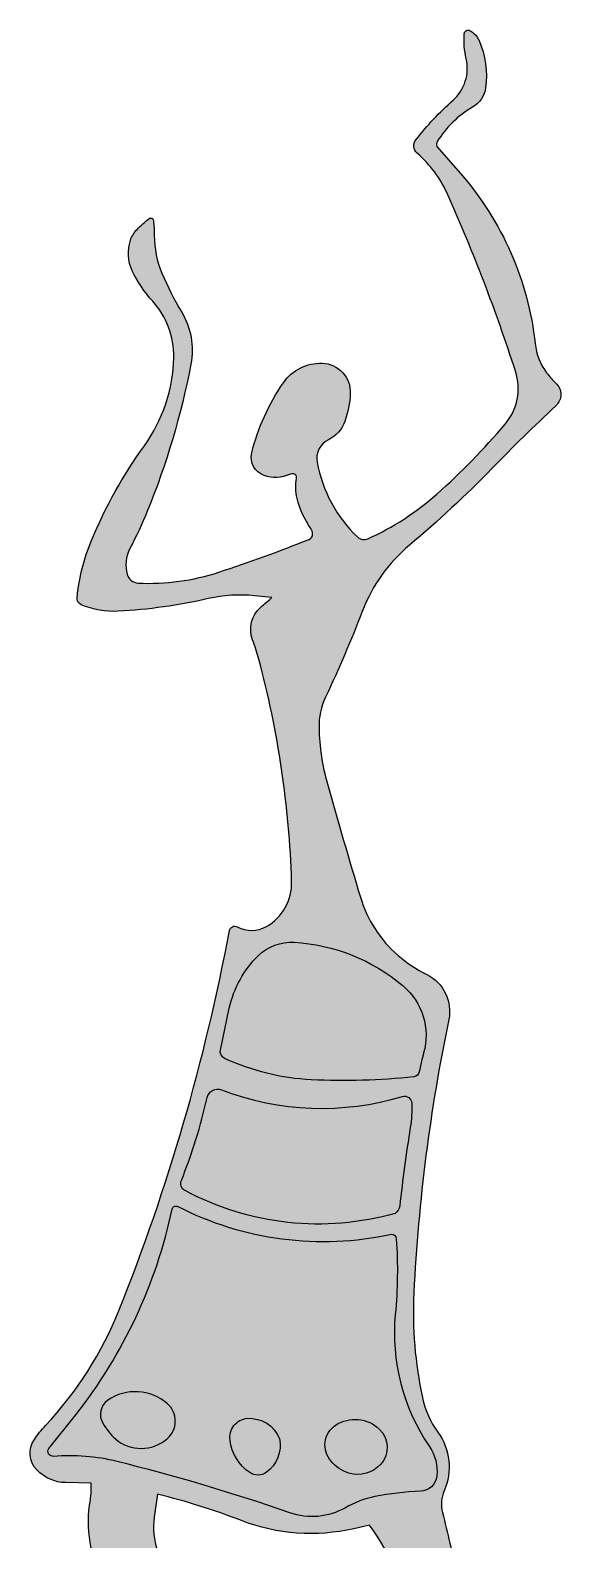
# Model space of a CAD drawing. Header units: millimetres. Extents: x -3898 to 752, y -322 to 3846.
# Drawn here: x -3825 to -3395, y 2571 to 3794 of the extents above; entities that cross this region are included whole.
import ezdxf

# ---------------------------------------------------------------- set-up
doc = ezdxf.new("R2010")
doc.units = ezdxf.units.MM
doc.layers.add('dwgmodels.com_hatch', color=164, linetype='Continuous')
doc.layers.add('dwgmodels.com_outline', color=250, linetype='Continuous')

msp = doc.modelspace()

# ---------------------------------------------------------------- hatches: boundary and pattern name
at = {"layer": 'dwgmodels.com_hatch', "true_color": 0x000000}
h = msp.add_hatch(color=18, dxfattribs=at)
h.dxf.hatch_style = 1
h.paths.add_polyline_path([(-3556.080750050676, 3322.636870042612, -0.1268871654429038), (-3517.836183337167, 3376.381809461193, 0.02463751969731088), (-3451.019419781304, 3438.524719716695, -0.01112927531981341), (-3399.265040186512, 3489.333496301033, 0.4343108578127498), (-3399.312321717211, 3507.618563759703, -0.04621332384280365), (-3406.781516996766, 3515.970079676589, -0.1326649034305695), (-3416.0551298768, 3539.631108243557, 0.1529547457480849), (-3476.475297367587, 3677.399385773072), (-3496.811316712201, 3700.733159154421, -0.1360539734132803), (-3466.734497934129, 3731.167119243637, 0.2331162171678344), (-3456.152843115286, 3746.906636868754, 0.1374414790828042), (-3461.513668096955, 3785.13251888049, 0.1617047338454287), (-3468.714613059433, 3793.128383377833, 0.5492845966495573), (-3473.41920577561, 3790.633718857513, 0.07724179359294624), (-3471.892285730363, 3770.45648824978, -0.2747638310058326), (-3482.538269162412, 3736.826850246994, 0.04490329578979899), (-3512.541697237871, 3704.821914481896, 0.3967608662775875), (-3511.537607996467, 3693.943083973046, -0.1073016404462347), (-3486.817488923762, 3660.299095348797, -0.02694955853429392), (-3431.974933841151, 3517.208181950912, -0.2595184496413616), (-3440.480302257951, 3474.307239877229, -0.03496234308636458), (-3495.682293466853, 3417.769900673396, -0.0764063553705782), (-3551.545261176469, 3381.573267165619, -0.3061548837563658), (-3559.942477112309, 3383.029999713194, -0.1560426211943884), (-3592.608466488432, 3443.50547690961, -0.3379086834757805), (-3583.401916187675, 3461.807944898101, 0.1960939525012713), (-3570.17257605997, 3476.575408571141, 0.0746516034647502), (-3565.718623702994, 3499.219629793829, 0.4170478163106076), (-3588.368648002683, 3523.775597787711, 0.2558629314682682), (-3619.933170699159, 3507.921820963989, 0.09085095815204755), (-3645.510709775167, 3451.128578396258, 0.3868186310826185), (-3635.591237618528, 3432.807393601703, 0.2067349038548073), (-3613.318081117864, 3433.784220548735, -0.6254548720148313), (-3609.198092137814, 3430.668187875146, 0.1108065573311197), (-3608.769261520022, 3414.255667839122, 0.09599419439313439), (-3597.136619583885, 3387.836430560832, -0.4890804031435514), (-3599.112410926802, 3381.01410659744, -0.01554610574677988), (-3672.084055783621, 3354.53733842016, -0.0912104869536163), (-3737.456641972972, 3345.654239527568, -0.324040160099098), (-3746.350233570471, 3352.752307315417, -0.1912813430831906), (-3744.082006668773, 3373.767781158793, 0.02479083220584476), (-3730.071877998254, 3403.843376997078, 0.04927558149712898), (-3694.773561769661, 3523.044422387796, 0.1843668658964255), (-3702.24090760158, 3565.226003443442, -0.03504428321695754), (-3718.172371127083, 3596.605386950913, -0.09984687027080215), (-3724.421735078688, 3627.324256619627, 0.02723000455159347), (-3725.099839072655, 3639.396628636383, 0.5869563909143423), (-3728.682621185269, 3640.905883816421, 0.03498161229001228), (-3738.371555674318, 3632.186292116438, 0.111382870723316), (-3743.719675754875, 3623.388847492425, 0.1945682575585251), (-3742.2369816312, 3598.692551609496, 0.0731926962159987), (-3725.726480176065, 3574.056290764889, -0.191538852136145), (-3708.656963072157, 3528.438426111898, -0.1517023816290348), (-3732.471094038606, 3456.947418303327, 0.0571528439417817), (-3775.294732261773, 3380.113998378458, 0.07388380976032119), (-3786.937648377008, 3333.898833250586, 0.3258467975428994), (-3783.571090815542, 3328.162276660752, 0.1167577384664862), (-3753.602239369681, 3322.78201357644, 0.04288118194659779), (-3680.665814428604, 3333.100270927972, -0.08318336364677566), (-3643.177671795655, 3335.362115075066), (-3629.193998267319, 3333.878190186603, 0.004524580027499166), (-3638.231927190707, 3326.139127973523, 0.3155586460356738), (-3644.798029151591, 3299.569803103467, -0.02678202293650286), (-3639.948697055687, 3284.713410523392, -0.05771047586288588), (-3613.220962375534, 3103.786361298393, -0.2786217483905351), (-3633.651247465718, 3067.440185967878, -0.2579237307912677), (-3657.269417394177, 3067.194459666631, 0.5079974601748456), (-3663.543869504928, 3064.197459186601, -0.04886550194221954), (-3752.807218121207, 2757.004621044941, -0.09339984792176065), (-3812.454557735062, 2663.267613733139, 0.04077990378160837), (-3821.517413996074, 2651.862240623456, 0.3512231593744198), (-3819.402932479932, 2627.219366293344, 0.1992687127549859), (-3796.184806114858, 2616.953984721556), (-3775.602866319038, 2616.482500992766, -0.06282348484208948), (-3776.180215622579, 2602.898883329464, 0.1653964468129429), (-3765.370596280675, 2535.858815474523, -0.003470591309554748), (-3727.788533872448, 2463.802258342358, -0.03444236391824189), (-3591.552351481098, 2145.96934936031, -0.04545646380233767), (-3571.229414764208, 2064.768685388178, -0.1385509385489331), (-3581.284700705472, 1982.04322775551, -0.2383772676386166), (-3596.315644056833, 1969.215666323512, 0.1272773661336765), (-3603.84643398353, 1965.182916963045, 0.5634458930820773), (-3602.919458667204, 1960.616016282983, 0.2843463017334848), (-3557.512142105315, 1970.282106913382, 0.2138934720579413), (-3551.929302997319, 1984.037739408415, -0.08556922619257143), (-3546.387634201767, 2024.888757809858, -0.1821137415615268), (-3527.476630134014, 2048.963996036968, 0.1346597791362645), (-3508.778473365224, 2068.699888852272, 0.3054234626350288), (-3510.255056270642, 2083.103931865514, 0.1058053188305518), (-3536.660987063219, 2103.808603994443, -0.165433654733692), (-3543.343845457074, 2110.446681392393, -0.09022798987647777), (-3615.903706778594, 2361.934676896416, 0.05995648255919542), (-3638.851572557433, 2464.221187334384, 0.07911873908649032), (-3660.137749846339, 2503.336422625089, 0.0960496366375089), (-3693.467851743075, 2532.74675318842, -0.07149911796080097), (-3714.308231742455, 2549.402174347419, -0.1042075914223857), (-3721.763998424004, 2561.6691626221, -0.1211384164459671), (-3724.438058464289, 2589.047772650486), (-3721.763998424004, 2607.522769139488, -0.03316742816530252), (-3653.937758105375, 2586.229079444711, 0.1504271943229675), (-3562.858332327485, 2579.669561265357), (-3550.115477337161, 2582.609159259544, -0.117272596713939), (-3514.645323300536, 2496.589351133494, -0.07714768425935362), (-3514.146052851272, 2359.320231238139, 0.1077713402762909), (-3507.221318871761, 2251.876357860821, -0.07593120380035481), (-3485.619368502765, 2083.372612740237, -0.04839577564466011), (-3491.525860945971, 2034.709559055063, 0.08543013581184122), (-3494.894026722758, 1963.181759720333, 0.1592792043375593), (-3481.571892570496, 1934.832090973125), (-3466.098287949509, 1918.394593792815, 0.6092212254372044), (-3460.208922999567, 1920.307849466045, 0.0452588607690265), (-3457.394787404028, 1959.388155279905, 0.02933901689688279), (-3468.194837864708, 2098.948655277037, -0.07060171379497372), (-3467.531368630239, 2229.652638740794, 0.04158316255572336), (-3459.131820782174, 2362.95690986716, 0.04669229221584276), (-3479.669936710248, 2543.118817344349, 0.00986450207064322), (-3491.132009011603, 2592.843528078914, -0.1655498619738909), (-3489.700777778498, 2610.29218224696, 0.2649288408799951), (-3494.853740928741, 2657.822403652822, -0.1038080482121045), (-3507.327621905086, 2685.824350742223, -0.06536076508675641), (-3514.276800757621, 2770.728759223085, -0.03913801505841544), (-3485.996173354627, 2992.024074511939, 0.3420345400892914), (-3503.805710742732, 3028.539632121705, -0.06473352321561622), (-3527.017404246481, 3043.98658327396, -0.1415729794936768), (-3557.539160122868, 3091.286456337593, -0.004258550968444328), (-3584.276463684233, 3183.140514434017, -0.06322155151248886), (-3591.050105833478, 3228.429149505185, -0.1167194114157902), (-3585.738974705514, 3253.32333628449, 0.01913854104209749)])
h.paths.add_polyline_path([(-3611.385104165347, 3054.658822621519, -0.1636522571637889), (-3522.969606671148, 3019.332279813563, -0.2924138739162001), (-3506.333181955665, 2965.02904664286, 0.02070886077437315), (-3509.912184762245, 2949.762136396979, -0.3296215427377871), (-3514.261201068914, 2945.750030100494, -0.03941411078804853), (-3597.274864090522, 2943.298321131662, -0.09670326174787011), (-3667.529187914683, 2960.644883630257, -0.347369827800431), (-3670.88579371017, 2967.297893459893), (-3663.68056780799, 3001.188888624479, -0.1493842894359406), (-3639.935670511509, 3044.034803930412, -0.2089265262908289)], flags=16)
h.paths.add_polyline_path([(-3670.002703503279, 2935.161197720617, 0.1655075438850608), (-3523.489301455102, 2929.746904079825, -0.4923796518337545), (-3515.959154814536, 2924.32590064063, -0.04669353133723704), (-3517.169417261274, 2904.687701205868, 0.01073175401204614), (-3525.704457250909, 2841.0901130779, -0.2178841593452651), (-3529.295923726304, 2835.11229268432, -0.1942450719140624), (-3699.522541228953, 2853.513417182315, -0.3830194586832648), (-3702.513258867755, 2861.7618140922, 0.04121178098772237), (-3681.645780440059, 2928.899639536284, -0.4576538797130003)], flags=16)
h.paths.add_polyline_path([(-3533.997335885841, 2817.912747826025, -0.523228485957476), (-3528.465280508255, 2814.594371260172, -0.04007423489747131), (-3529.308387395114, 2753.189378307285, 0.1749443040440677), (-3501.733123235937, 2646.332564133602, -0.1797167177940986), (-3495.746461258525, 2622.213343017454, -0.3707646853774667), (-3508.919835492745, 2609.981637366902, 0.03973057220429575), (-3545.835131825079, 2605.617892688183, 0.08143103338907236), (-3569.626828187671, 2596.673859836905, -0.2180802259067796), (-3614.795726826862, 2592.476800676362, 0.02362641768296924), (-3754.504287348393, 2634.097583844597, 0.08133148532132373), (-3806.034803369224, 2638.228315524293, -0.6311190772798784), (-3809.811375429126, 2644.716401639332), (-3787.885610903396, 2671.851628980259, 0.1138659079384089), (-3709.929865506008, 2838.600938392638, -0.5411406587897424), (-3705.077100388295, 2840.473139328987, 0.171568489982352)], flags=16)
h.paths.add_polyline_path([(-3713.834210273882, 2680.935732886201, -0.4543542763607377), (-3713.896448207167, 2652.580510095345, -0.3710888827509614), (-3755.932784615446, 2652.370804817096, -0.06698700042360176), (-3766.039292214975, 2665.050879101461, -0.3943831453795322), (-3762.032102076723, 2683.65499907931, -0.3445899565400615)], flags=0)
h.paths.add_polyline_path([(-3623.023919331496, 2652.615696406574, -0.293857330597198), (-3633.706409251538, 2625.272593732408, -0.3148661980661183), (-3647.059501548909, 2625.050303569113, -0.2178530304532593), (-3663.083115812826, 2651.281891218207, -0.4736454080500222), (-3647.037062285017, 2669.103501201112, -0.2994738915651126)], flags=0)
h.paths.add_polyline_path([(-3541.965042043738, 2660.090572346734, -0.4012156343286606), (-3540.978401938656, 2632.02560451924, -0.2917257082115817), (-3566.957029918008, 2624.692051701384, -0.1544380349896066), (-3581.198500363782, 2634.41467800156, -0.4609270978770119), (-3577.590871324316, 2663.468971893763, -0.352612203647329)], flags=0)
h.paths.add_polyline_path([(-3713.834210273882, 2680.935732886201, 0.3445899565400615), (-3762.032102076723, 2683.65499907931, 0.3943831453795325), (-3766.039292214975, 2665.050879101461, 0.06698700042364113), (-3755.932784615438, 2652.370804817088, 0.3710888827508828), (-3713.896448207167, 2652.580510095345, 0.4543542763607357)], flags=0)
h.paths.add_polyline_path([(-3623.023919331496, 2652.615696406578, 0.2994738915650743), (-3647.037062285017, 2669.103501201112, 0.01911963397189147), (-3649.062453331865, 2669.066035306313, 0.4342035756339793), (-3663.08311581282, 2651.281891218167, 0.2178530304529714), (-3647.05950154891, 2625.050303569113, 0.3148661980661283), (-3633.706409251538, 2625.272593732408, 0.2938573305972294)], flags=0)
h.paths.add_polyline_path([(-3541.965042043738, 2660.090572346734, 0.352612203647331), (-3577.590871324316, 2663.468971893763, 0.460927097877067), (-3581.198500363779, 2634.414678001558, 0.1544380349895792), (-3566.957029918008, 2624.692051701384, 0.2917257082115779), (-3540.978401938656, 2632.02560451924, 0.401215634328659)], flags=0)
at = {"layer": 'dwgmodels.com_hatch', "true_color": 0x73e845}
h = msp.add_hatch(color=83, dxfattribs=at)
h.dxf.hatch_style = 1
h.paths.add_polyline_path([(-3522.969606671148, 3019.332279813563, 0.1636522571637888), (-3611.385104165347, 3054.658822621519, 0.2089265262908292), (-3639.935670511509, 3044.034803930412, 0.1493842894359405), (-3663.68056780799, 3001.188888624479), (-3670.88579371017, 2967.297893459893, 0.3473698278004517), (-3667.529187914683, 2960.644883630257, 0.09670326174786943), (-3597.274864090523, 2943.298321131662, 0.03941411078804876), (-3514.261201068914, 2945.750030100494, 0.3296215427377956), (-3509.912184762245, 2949.762136396979, -0.02070886077437327), (-3506.333181955665, 2965.029046642861, 0.2924138739161996)])
at = {"layer": 'dwgmodels.com_hatch', "true_color": 0xf4e53e}
h = msp.add_hatch(color=53, dxfattribs=at)
h.dxf.hatch_style = 1
h.paths.add_polyline_path([(-3517.169417261274, 2904.687701205873, 0.04669353133722437), (-3515.959154814536, 2924.32590064063, 0.4923796518337547), (-3523.489301455102, 2929.746904079825, -0.1655075438850608), (-3670.002703503279, 2935.161197720617, 0.4576538797130003), (-3681.645780440059, 2928.899639536284, -0.04121178098772236), (-3702.513258867755, 2861.7618140922, 0.3830194586832689), (-3699.522541228953, 2853.513417182315, 0.1942450719140713), (-3529.295923726297, 2835.112292684323, 0.2178841593450759), (-3525.704457250908, 2841.0901130779, -0.01073175401204703)])
at = {"layer": 'dwgmodels.com_hatch', "true_color": 0xf4772a}
h = msp.add_hatch(color=30, dxfattribs=at)
h.dxf.hatch_style = 1
h.paths.add_polyline_path([(-3529.308387395114, 2753.189378307285, 0.04007423489747133), (-3528.465280508255, 2814.594371260172, 0.3949033782966415), (-3532.382770299101, 2818.260096110951, -0.1741413512857835), (-3705.909655758878, 2840.898932111736, 0.4471453393309836), (-3709.929865506008, 2838.600938392638, -0.1138659079384017), (-3787.885610903389, 2671.851628980268), (-3809.811375429126, 2644.716401639332, 0.6311190772798928), (-3806.034803369224, 2638.228315524293, -0.08133148532132309), (-3754.504287348393, 2634.097583844597, -0.02362641768296932), (-3614.795726826862, 2592.476800676362, 0.2180802259067782), (-3569.626828187671, 2596.673859836905, -0.0814310333890721), (-3545.835131825079, 2605.617892688183, -0.03973057220429585), (-3508.919835492745, 2609.981637366902, 0.3707646853774678), (-3495.746461258525, 2622.213343017454, 0.1797167177940985), (-3501.733123235937, 2646.332564133602, -0.1749443040440676)])
h.paths.add_polyline_path([(-3541.965042043738, 2660.090572346734, -0.4012156343286587), (-3540.978401938656, 2632.02560451924, -0.2917257082115828), (-3566.957029918008, 2624.692051701384, -0.1544380349895957), (-3581.198500363781, 2634.41467800156, -0.460927097877031), (-3577.590871324316, 2663.468971893763, -0.3526122036473292)], flags=16)
h.paths.add_polyline_path([(-3623.023919331496, 2652.615696406574, -0.2938573305972014), (-3633.706409251538, 2625.272593732408, -0.3148661980661191), (-3647.05950154891, 2625.050303569113, -0.2178530304533349), (-3663.083115812828, 2651.281891218218, -0.4342035756324059), (-3649.062453331895, 2669.066035306311, -0.3204282435687762)], flags=16)
h.paths.add_polyline_path([(-3713.896448207167, 2652.580510095345, -0.3710888827508509), (-3755.932784615436, 2652.370804817086, -0.06698700042365616), (-3766.039292214975, 2665.050879101461, -0.394383145379532), (-3762.032102076723, 2683.65499907931, -0.3445899565400616), (-3713.834210273882, 2680.935732886201, -0.4543542763607374)], flags=16)
at = {"layer": 'dwgmodels.com_hatch', "true_color": 0x000000}
h = msp.add_hatch(color=18, dxfattribs=at)
h.dxf.hatch_style = 1
edge = h.paths.add_edge_path()
edge.add_arc((-3735.036438574757, 2676.895440723121), 32.21979273948465, 229.5671669215843, 311.0044874489174)
edge.add_arc((-3726.246434641418, 2666.78529723958), 18.82280910861133, 311.0044874489172, 408.7439916794246)
edge.add_arc((-3739.671725737282, 2651.479924724237), 39.18190704644048, 48.7439916794244, 124.7977390930692)
edge.add_arc((-3754.076808605075, 2672.207867998818), 13.93999656362996, 124.7977390930686, 210.8915009569934)
edge.add_arc((-3713.875496679851, 2696.259758265976), 60.78696984827824, 210.8915009569932, 226.2208889814476)
edge = h.paths.add_edge_path()
edge.add_arc((-3647.560049182136, 2642.611318931185), 26.49734395590689, 22.182719191505612, 93.25042419004399, ccw=False)
edge.add_arc((-3649.618647611367, 2647.24752322067), 27.13110494679692, -54.09137436707272, 11.411872973107506, ccw=False)
edge.add_arc((-3640.541953219846, 2634.712535073198), 11.6549197277471, 235.998814468359, 305.9086256329272, ccw=False)
edge.add_arc((-3626.397576273186, 2655.681500340432), 36.9484150098875, 186.8386846815649, 235.99881446835872, ccw=False)
edge.add_arc((-3647.763749712944, 2653.623286843477), 15.49726140891535, 94.80714658637862, 188.6897787717936, ccw=False)
edge = h.paths.add_edge_path()
edge.add_arc((-3566.984046961413, 2647.400814128488), 19.25332223371383, 123.42938179276419, 222.4144083979848, ccw=False)
edge.add_arc((-3561.875406071563, 2639.661792063474), 28.526437905603, 45.736292970211025, 123.4293817927651, ccw=False)
edge.add_arc((-3556.144155027336, 2645.542270600536), 20.31502716463989, -41.70941913639609, 45.73629297021017, ccw=False)
edge.add_arc((-3559.717499685166, 2648.727058474297), 25.10164035608382, 253.23729175882238, 318.2905808636033, ccw=False)
edge.add_arc((-3558.714433653289, 2652.057205333893), 28.5795735887359, 218.1201417406874, 253.2372917588223, ccw=False)

# ---------------------------------------------------------------- linework, layer by layer
at = {"layer": 'dwgmodels.com_outline', "color": 18, "true_color": 0x000000}
for points in [[(-3765.370596280675, 2535.858815474524, -0.1653964468129431), (-3776.180215622579, 2602.898883329466, 0.0628234848420891), (-3775.602866319038, 2616.482500992768), (-3796.184806114858, 2616.953984721557, -0.1992687127549854), (-3819.402932479932, 2627.219366293346, -0.3512231593744216), (-3821.517413996074, 2651.862240623458, -0.04077990378160837), (-3812.454557735062, 2663.267613733141, 0.0933998479217608), (-3752.807218121207, 2757.004621044943, 0.0488655019422195), (-3663.543869504929, 3064.197459186602, -0.5079974601748772), (-3657.269417394177, 3067.194459666632, 0.2579237307912656), (-3633.651247465718, 3067.44018596788, 0.2786217483905357), (-3613.220962375534, 3103.786361298395, 0.05771047586288595), (-3639.948697055687, 3284.713410523393, 0.02678202293650291), (-3644.798029151591, 3299.569803103469, -0.3155586460356747), (-3638.231927190707, 3326.139127973524, -0.004524580027499163), (-3629.193998267319, 3333.878190186605), (-3643.177671795655, 3335.362115075068, 0.08318336364677563), (-3680.665814428604, 3333.100270927974, -0.0428811819465978), (-3753.602239369681, 3322.782013576442, -0.1167577384664857), (-3783.571090815542, 3328.162276660753, -0.3258467975428979), (-3786.937648377008, 3333.898833250588, -0.0738838097603209), (-3775.294732261773, 3380.11399837846, -0.05715284394178188), (-3732.471094038606, 3456.947418303329, 0.1517023816290354), (-3708.656963072157, 3528.438426111901, 0.1915388521361436), (-3725.726480176065, 3574.056290764891, -0.07319269621599889), (-3742.2369816312, 3598.692551609498, -0.1945682575585224), (-3743.719675754875, 3623.388847492427, -0.1113828707233236), (-3738.371555674318, 3632.186292116441, -0.03498161229001112), (-3728.682621185269, 3640.905883816423, -0.586956390914373), (-3725.099839072655, 3639.396628636385, -0.02723000455159283), (-3724.421735078688, 3627.32425661963, 0.09984687027080308), (-3718.172371127083, 3596.605386950916, 0.03504428321695725), (-3702.24090760158, 3565.226003443444, -0.184366865896427), (-3694.773561769661, 3523.044422387798, -0.04927558149712839), (-3730.071877998254, 3403.843376997082, -0.02479083220584561), (-3744.082006668773, 3373.767781158796, 0.1912813430831919), (-3746.350233570471, 3352.752307315418, 0.3240401600990935), (-3737.456641972972, 3345.65423952757, 0.09121048695361637), (-3672.084055783621, 3354.537338420162, 0.01554610574677989), (-3599.112410926802, 3381.014106597442, 0.3139278543745332), (-3596.280022087265, 3385.306547629034, 0.1450799978710366), (-3597.75692663575, 3389.866128529021, -0.08887346639919662), (-3608.769261520022, 3414.255667839124, -0.110806557331119), (-3609.198092137814, 3430.668187875148, 0.4125013679400458), (-3611.444447311037, 3434.038593451831, 0.156074463825137), (-3614.878067451759, 3433.66210634251, -0.1910866022774371), (-3635.591237618528, 3432.807393601706, -0.3868186310826174), (-3645.510709775167, 3451.128578396261, -0.0908509581520476), (-3619.933170699159, 3507.921820963991, -0.2558629314682674), (-3588.368648002683, 3523.775597787713, -0.4170478163106088), (-3565.718623702994, 3499.21962979383, -0.07465160346475032), (-3570.17257605997, 3476.575408571142, -0.1960939525012705), (-3583.401916187675, 3461.807944898103, 0.3379086834757832), (-3592.608466488432, 3443.505476909611, 0.156042621194388), (-3559.942477112309, 3383.029999713196, 0.306154883756366), (-3551.545261176469, 3381.573267165621, 0.07640635537057797), (-3495.682293466853, 3417.769900673398, 0.03496234308636469), (-3440.480302257951, 3474.307239877231, 0.2595184496413611), (-3431.974933841151, 3517.208181950914, 0.02694955853429394), (-3486.817488923762, 3660.299095348799, 0.1073016404462346), (-3511.537607996467, 3693.943083973048, -0.3967608662775874), (-3512.541697237871, 3704.821914481899, -0.04490329578979896), (-3482.538269162412, 3736.826850246996, 0.274763831005834), (-3471.892285730363, 3770.456488249783, -0.07724179359294558), (-3473.41920577561, 3790.633718857514, -0.5492845966495542), (-3468.714613059433, 3793.128383377835, -0.1617047338454319), (-3461.513668096955, 3785.132518880493, -0.1374414790828042), (-3456.152843115286, 3746.906636868756, -0.2331162171678325), (-3466.734497934129, 3731.167119243638, 0.1265863109667735), (-3495.310313260982, 3703.308742577439, 0.2414587850284941), (-3495.598183805082, 3699.341197047361), (-3476.475297367587, 3677.399385773074, -0.1529547457480851), (-3416.0551298768, 3539.631108243559, 0.1326649034305696), (-3406.781516996766, 3515.970079676591, 0.0462133238428028), (-3399.312321717211, 3507.618563759705, -0.4343108578127449), (-3399.265040186512, 3489.333496301035, 0.01112927531981348), (-3451.019419781304, 3438.524719716696, -0.02463751969731081), (-3517.836183337167, 3376.381809461196, 0.1268871654429043), (-3556.080750050676, 3322.636870042614, -0.01913854104209745), (-3585.738974705514, 3253.323336284492, 0.1167194114157902), (-3591.050105833478, 3228.429149505186, 0.06322155151248682), (-3584.276463684234, 3183.14051443402, 0.004258550968444403), (-3557.539160122868, 3091.286456337595, 0.1415729794936692), (-3527.017404246482, 3043.986583273963, 0.06473352321562348), (-3503.805710742732, 3028.539632121707, -0.3420345400892921), (-3485.996173354627, 2992.02407451194, 0.03913801505841551), (-3514.276800757621, 2770.728759223086, 0.06536076508675605), (-3507.327621905086, 2685.824350742224, 0.1038080482121044), (-3494.853740928741, 2657.822403652824, -0.2649288408799951), (-3489.700777778498, 2610.292182246961, 0.1655498619738908), (-3491.132009011603, 2592.843528078916, -0.009864502070641216), (-3479.66993671025, 2543.118817344361, -0.0466922922158466)], [(-3514.645323300536, 2496.589351133496, 0.1172725967139395), (-3550.115477337161, 2582.609159259545), (-3562.858332327485, 2579.669561265358, -0.1504271943229675), (-3653.937758105375, 2586.229079444713, 0.03316742816530251), (-3721.763998424004, 2607.522769139489), (-3724.438058464289, 2589.047772650487, 0.1211384164459679), (-3721.763998424004, 2561.6691626221, 0.104207591422383)]]:
    msp.add_lwpolyline(points, format="xyb", dxfattribs=at)
for points in [[(-3670.865591438695, 2967.392918250812), (-3663.68056780799, 3001.188888624481, -0.1493842894359401), (-3639.93567051151, 3044.034803930414, -0.208926526290831), (-3611.385104165347, 3054.658822621521, -0.1636522571637888), (-3522.969606671148, 3019.332279813565, -0.2924138739162014), (-3506.333181955665, 2965.029046642862, 0.02070886077437281), (-3509.912184762245, 2949.76213639698, -0.3296215427377948), (-3514.261201068914, 2945.750030100496, -0.03941411078804878), (-3597.274864090523, 2943.298321131664, -0.09670326174786936), (-3667.529187914683, 2960.644883630258, -0.3519049015834638), (-3670.865591438695, 2967.392918250812, -0.9919503558787232)], [(-3529.295923726297, 2835.112292684324, -0.1942450719140714), (-3699.522541228953, 2853.513417182317, -0.383019458683259), (-3702.513258867755, 2861.761814092202, 0.04121178098772249), (-3681.645780440059, 2928.899639536285, -0.4576538797130003), (-3670.002703503279, 2935.161197720618, 0.1655075438850607), (-3523.489301455102, 2929.746904079826, -0.4923796518337463), (-3515.959154814536, 2924.325900640632, -0.04669353133723748), (-3517.169417261275, 2904.687701205869, 0.01073175401204613), (-3525.704457250909, 2841.090113077902, -0.2178841593450679), (-3529.295923726297, 2835.112292684324, 3.228569132917974)], [(-3809.811375429126, 2644.716401639334), (-3787.885610903394, 2671.851628980263, 0.1138659079384066), (-3709.929865506008, 2838.600938392639, -0.4471453393310802), (-3705.909655758877, 2840.898932111737, 0.1741413512857851), (-3532.382770299099, 2818.260096110953, -0.3949033782965261), (-3528.465280508255, 2814.594371260173, -0.04007423489747131), (-3529.308387395114, 2753.189378307286, 0.1749443040440675), (-3501.733123235937, 2646.332564133604, -0.1797167177940986), (-3495.746461258525, 2622.213343017456, -0.3707646853774659), (-3508.919835492745, 2609.981637366903, 0.03973057220429577), (-3545.835131825079, 2605.617892688184, 0.08143103338907236), (-3569.626828187671, 2596.673859836907, -0.2180802259067788), (-3614.795726826862, 2592.476800676363, 0.02362641768296931), (-3754.504287348393, 2634.097583844598, 0.08133148532132323), (-3806.034803369224, 2638.228315524294, -0.631119077279878), (-3809.811375429126, 2644.716401639334, -0.3684148464363107)], [(-3755.932784615436, 2652.370804817088, 0.3710888827508547), (-3713.896448207167, 2652.580510095347, 0.4543542763607357), (-3713.834210273882, 2680.935732886203, 0.3445899565400625), (-3762.032102076723, 2683.654999079311, 0.3943831453795346), (-3766.039292214975, 2665.050879101463, 0.06698700042365353), (-3755.932784615436, 2652.370804817088, 0.2219544672778352)], [(-3649.062453331898, 2669.066035306313), (-3649.062453331898, 2669.066035306313, -0.3204282435688077), (-3623.023919331496, 2652.615696406576, -0.2938573305972016), (-3633.706409251538, 2625.272593732409, -0.3148661980661212), (-3647.05950154891, 2625.050303569115, -0.2178530304533349), (-3663.083115812828, 2651.28189121822, -0.4342035756323478), (-3649.062453331898, 2669.066035306313, -1.496725880135767)], [(-3581.198500363781, 2634.414678001561, -0.4609270978770436), (-3577.590871324315, 2663.468971893765, -0.3526122036473194), (-3541.965042043738, 2660.090572346735, -0.4012156343286512), (-3540.978401938656, 2632.025604519242, -0.2917257082115976), (-3566.957029918009, 2624.692051701386, -0.1544380349895897), (-3581.198500363781, 2634.414678001561, -4.036413009743286)]]:
    msp.add_lwpolyline(points, format="xyb", close=True, dxfattribs=at)

doc.saveas('drawing.dxf')
